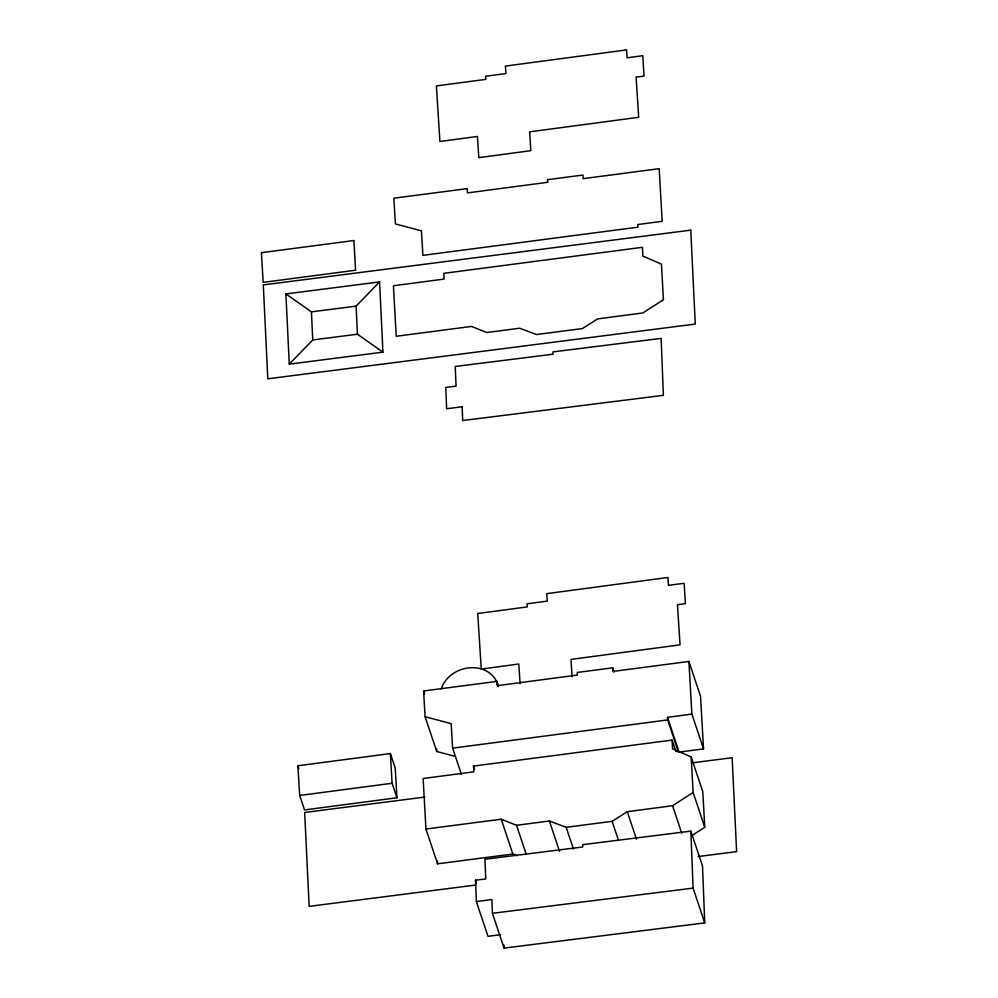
<?xml version="1.0" encoding="UTF-8"?>
<svg xmlns="http://www.w3.org/2000/svg" width="998" height="998" viewBox="0 0 998 998"><rect width="100%" height="100%" fill="white"/><g stroke="black" fill="none" stroke-linecap="round" stroke-linejoin="round"><path stroke-width="1.5" d="M289.27 364.145L312.761 339.944L357.434 334.218L382.945 352.144L379.577 281.923L285.902 293.923L289.27 364.145L382.945 352.144M285.902 293.923L311.413 311.85L356.086 306.137L379.577 281.923M425.946 829.026L501.221 819.221L516.54 825.296L549.387 821.005L566.165 827.305L612.136 821.329L627.28 811.686L672.577 805.723L693.136 792.487L691.152 756.946L672.552 748.799L672.128 740.079L473.526 766.09L473.801 771.853L423.14 778.515L425.946 829.026L437.586 863.819L512.86 854.014L517.039 855.673M691.926 835.551L704.775 827.28L702.792 791.738L691.152 756.946M455.562 756.496L436.737 751.494L425.098 716.701L423.576 690.965L496.929 681.397L498.389 685.751M614.144 672.165L612.685 667.824L577.256 672.44L577.38 675.072L497.141 685.688L496.929 681.397M703.528 748.887L691.888 714.094L667.475 717.312L679.114 752.105L703.528 748.887L700.534 696.242L688.894 661.449L612.859 671.442L612.685 667.824M297.878 765.765L390.38 753.577L395.233 768.073L396.942 797.764L304.54 809.939L299.687 795.443L297.878 765.765L298.851 768.66M425.098 716.701L451.158 723.637L452.618 748.138L667.699 719.932L678.366 751.818M299.687 795.443L392.089 783.268L396.942 797.764M425.036 797.053L304.664 812.472L309.155 906.371L475.821 885.026M692.001 762.859L732.133 757.719L736.624 851.618L698.051 856.558M476.345 901.531L491.864 899.547L492.426 913.307L504.065 948.1L704.738 922.9L702.492 865.927L690.853 831.134L582.707 844.657L582.72 846.978L484.928 859.253L485.764 878.951L475.522 880.174L476.345 901.531L487.985 936.324L500.684 934.702M492.426 913.307L693.099 888.108L704.738 922.9M693.136 792.487L704.775 827.28M672.128 740.079L676.008 751.669M672.577 805.723L681.796 833.268M627.28 811.686L636.499 839.231M612.136 821.329L618.436 840.179M566.165 827.305L573.438 849.049M549.387 821.005L559.579 851.444M516.54 825.296L526.245 854.288M501.221 819.221L512.86 854.014M473.526 766.09L474.499 768.996M452.618 748.138L461.35 774.236M423.576 690.965L424.549 693.86M475.522 880.174L476.483 883.08M667.475 717.312L667.699 719.932M520.095 683.692L518.798 664.007L481.261 669.072L477.73 613.508L527.231 606.921L526.994 603.802L547.291 601.12L546.742 593.648L667.961 577.468L668.435 585.352L684.129 583.269L685.401 603.653L677.455 604.663L680.05 644.845L570.993 659.404L572.091 676.769M436.563 748.463L436.737 751.494M688.894 661.449L691.888 714.094M390.38 753.577L392.089 783.268M437.423 860.75L437.586 863.819M356.086 306.137L357.434 334.218M311.413 311.85L312.761 339.944M503.94 945.044L504.065 948.1M690.853 831.134L693.099 888.108M441.291 688.907A29.528 24.738 -18.5 0 1 470.894 667.712A29.528 24.738 -18.5 0 1 498.052 686.25M663.42 299.712L642.862 312.948L597.565 318.923L582.42 328.567L536.45 334.53L519.671 328.23L486.824 332.521L471.505 326.446L396.231 336.251L393.424 285.74L444.085 279.091L443.811 273.327L642.413 247.304L642.837 256.037L661.437 264.171L663.42 299.712M626.594 49.9L505.387 66.093L505.936 73.553L485.639 76.235L485.876 79.353L436.376 85.94L439.906 141.504L477.431 136.452L478.84 157.647L530.824 150.661L529.639 131.836L638.695 117.29L636.088 77.108L644.047 76.085L642.774 55.701L627.068 57.797L626.594 49.9M547.665 182.31L467.426 192.913L467.214 188.634L393.861 198.19L395.383 223.926L421.443 230.862L422.903 255.363L637.984 227.157L637.759 224.538L662.173 221.331L659.179 168.687L583.144 178.667L582.969 175.049L547.54 179.665L547.665 182.31M353.878 240.518L261.376 252.694L263.185 282.372L355.587 270.209L353.878 240.518M690.766 230.151L263.297 284.904L267.801 378.803L695.269 324.063L690.766 230.151M462.149 406.772L446.63 408.756L445.807 387.411L456.061 386.176L455.213 366.478L553.004 354.203L552.992 351.882L661.138 338.372L663.383 395.333L462.71 420.532L462.149 406.772"/></g></svg>
